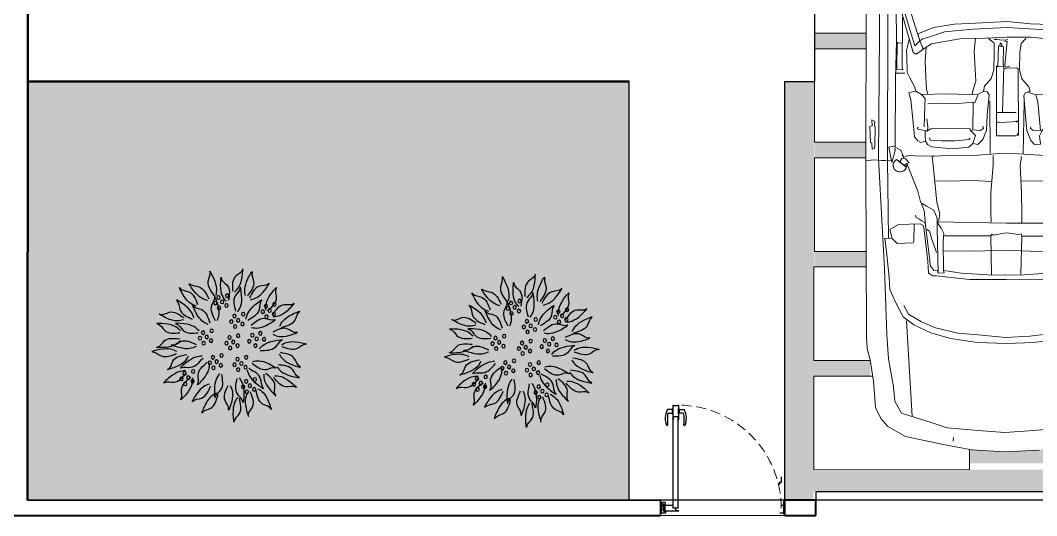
# Model space of a CAD drawing. Header units: centimetres. Extents: x -48696 to 156237, y -5617 to 29024.
# Drawn here: x -13093 to -12440, y 13970 to 14288 of the extents above; entities that cross this region are included whole.
import ezdxf

# ---------------------------------------------------------------- set-up
doc = ezdxf.new("R2010")
doc.units = ezdxf.units.CM
doc.linetypes.add('HIDDEN', pattern=[9.525, 6.35, -3.175])
for name, color, linetype in [('ACESSORIOS', 2, 'Continuous'), ('paisajismo', 7, 'Continuous'), ('PN010', 1, 'Continuous')]:
    doc.layers.add(name, color=color, linetype=linetype)
for name, color, linetype, lineweight in [('Parede Baixa', 5, 'Continuous', 50), ('Parede Corte', 4, 'Continuous', 40), ('Pisos Externos', 15, 'Continuous', 9), ('Portas - Janelas', 2, 'Continuous', 20), ('Projeção Portas', 55, 'HIDDEN', 5), ('Vaga', 184, 'Continuous', 13)]:
    doc.layers.add(name, color=color, linetype=linetype, lineweight=lineweight)
pattern_1 = [(360, (2776.694, 2662.583), (15, 15), [2.25, -0.45, 0.6, -0.45, 2.25, -9]), (360, (2775.944, 2663.033), (15, 15), [1.5, -1.125, 2.25, -1.125, 1.5, -7.5]), (360, (2781.194, 2669.033), (15, 15), [1.875, -0.75, 1.875, -10.5]), (360, (2773.694, 2672.033), (15, 15), [0.75, -1.5, 0.75, -12]), (90, (2775.194, 2672.033), (-15, 15), [1.35, -13.65]), (90, (2779.694, 2663.033), (-15, 15), [1.5, -13.5]), (90, (2783.444, 2669.033), (-15, 15), [1.5, -13.5]), (45, (2781.644, 2662.883), (5e-15, 15), [1.5, -19.713203]), (135, (2777.744, 2662.883), (-15, 5e-15), [1.5, -19.713203]), (63.43495, (2781.194, 2662.958), (8e-10, 15), [1.5, -32.04102]), (75.963757, (2780.4442, 2663.033), (5e-10, 15), [1.5, -60.346584]), (75.963757, (2784.1942, 2669.033), (5e-10, 15), [1.2, -60.646584]), (75.963757, (2775.4942, 2672.033), (5e-10, 15), [1.05, -60.796584]), (104.036243, (2778.9442, 2663.033), (-5e-10, 15), [1.5, -60.346584]), (104.036243, (2782.6942, 2669.033), (-5e-10, 15), [1.2, -60.646584]), (104.036243, (2774.8942, 2672.033), (-5e-10, 15), [1.05, -60.796584]), (116.56505, (2778.194, 2662.958), (-6e-09, 15), [1.5, -32.041002])]

# ---------------------------------------------------------------- blocks, each defined once
blk = doc.blocks.new('A$C375069E9')
at = {"layer": 'paisajismo', "color": 221}
for centre in [(1.295, 2.06), (1.375, 1.959), (1.436, 2.03), (0.523, 1.919), (0.603, 1.819), (0.663, 1.889), (0.713, 1.799), (1.305, 1.899), (1.426, 1.859), (1.486, 1.939), (0.533, 1.759), (0.653, 1.719), (1.034, 1.759), (1.115, 1.658), (1.175, 1.729), (1.225, 1.638), (1.044, 1.598), (1.165, 1.558), (1.546, 1.488), (0.693, 1.348), (0.753, 1.448), (0.814, 1.358), (0.884, 1.418), (0.934, 1.317), (1.115, 1.408), (1.195, 1.307), (1.255, 1.378), (1.556, 1.327), (1.626, 1.388), (1.687, 1.458), (1.737, 1.368), (0.834, 1.247), (1.125, 1.247), (1.245, 1.207), (1.305, 1.287), (1.677, 1.287), (0.984, 1.057), (1.125, 1.027), (1.386, 1.087), (1.466, 0.986), (1.526, 1.057), (1.576, 0.966), (0.994, 0.896), (1.064, 0.956), (1.115, 0.856), (1.175, 0.936), (1.396, 0.926), (1.516, 0.886), (1.847, 0.826), (0.844, 0.696), (0.984, 0.666), (1.857, 0.666), (1.927, 0.726), (1.988, 0.796), (2.038, 0.706), (0.854, 0.535), (0.924, 0.595), (0.974, 0.495), (1.034, 0.575), (1.978, 0.625)]:
    blk.add_circle(centre, 0.0284, dxfattribs=at)
at = {"layer": 'paisajismo', "color": 124}
for points in [[(1.176, 2.118), (1.049, 2.364), (1.042, 2.49), (1.043, 2.485), (1.153, 2.379), (1.207, 2.133)], [(1.475, 2.065), (1.512, 2.34), (1.578, 2.447), (1.577, 2.442), (1.606, 2.292), (1.509, 2.06)], [(0.998, 2.06), (0.956, 2.334), (0.888, 2.44), (0.889, 2.435), (0.863, 2.285), (0.965, 2.054)], [(1.308, 1.969), (1.401, 2.229), (1.391, 2.355), (1.391, 2.35), (1.296, 2.23), (1.275, 1.979)], [(0.664, 1.826), (0.579, 2.089), (0.495, 2.183), (0.497, 2.179), (0.495, 2.026), (0.632, 1.814)], [(0.912, 1.994), (0.683, 2.149), (0.616, 2.257), (0.62, 2.253), (0.767, 2.212), (0.932, 2.022)], [(1.122, 1.799), (1.058, 2.068), (1.082, 2.193), (1.082, 2.187), (1.163, 2.058), (1.156, 1.806)], [(1.614, 1.981), (1.84, 2.142), (1.904, 2.25), (1.9, 2.247), (1.754, 2.203), (1.593, 2.009)], [(1.798, 1.89), (2.008, 2.07), (2.062, 2.185), (2.059, 2.181), (1.917, 2.123), (1.775, 1.916)], [(0.988, 1.675), (0.841, 1.91), (0.737, 1.981), (0.74, 1.977), (0.775, 1.828), (0.959, 1.656)], [(1.453, 1.657), (1.451, 1.934), (1.501, 2.049), (1.5, 2.044), (1.55, 1.9), (1.487, 1.656)], [(1.836, 1.699), (2.004, 1.919), (2.114, 1.98), (2.111, 1.977), (2.062, 1.832), (1.862, 1.678)], [(0.543, 1.718), (0.292, 1.836), (0.209, 1.931), (0.213, 1.928), (0.366, 1.911), (0.558, 1.749)], [(1.602, 1.593), (1.803, 1.784), (1.851, 1.901), (1.848, 1.896), (1.709, 1.832), (1.578, 1.618)], [(0.438, 1.564), (0.237, 1.755), (0.118, 1.797), (0.122, 1.794), (0.194, 1.659), (0.415, 1.539)], [(0.896, 1.541), (0.624, 1.594), (0.52, 1.667), (0.525, 1.665), (0.677, 1.685), (0.903, 1.575)], [(2.005, 1.668), (2.28, 1.695), (2.39, 1.758), (2.385, 1.756), (2.236, 1.791), (2.001, 1.702)], [(0.553, 1.432), (0.276, 1.415), (0.158, 1.46), (0.163, 1.459), (0.305, 1.517), (0.551, 1.466)], [(1.751, 1.486), (2.002, 1.603), (2.129, 1.605), (2.124, 1.604), (2.013, 1.498), (1.765, 1.455)], [(2.053, 1.488), (2.306, 1.601), (2.432, 1.601), (2.427, 1.6), (2.315, 1.496), (2.066, 1.456)], [(0.405, 1.262), (0.131, 1.304), (0.009, 1.27), (0.015, 1.27), (0.151, 1.2), (0.401, 1.228)], [(0.773, 1.195), (0.528, 1.324), (0.402, 1.332), (0.407, 1.33), (0.513, 1.219), (0.758, 1.164)], [(1.8, 1.231), (2.076, 1.215), (2.195, 1.26), (2.189, 1.259), (2.047, 1.316), (1.801, 1.265)], [(2.055, 1.326), (2.31, 1.218), (2.436, 1.221), (2.431, 1.222), (2.317, 1.323), (2.067, 1.357)], [(2.115, 1.151), (2.39, 1.183), (2.511, 1.145), (2.506, 1.145), (2.367, 1.08), (2.118, 1.117)], [(0.447, 1.106), (0.23, 0.934), (0.107, 0.902), (0.112, 0.905), (0.195, 1.033), (0.426, 1.133)], [(0.883, 0.989), (0.609, 0.948), (0.503, 0.88), (0.508, 0.882), (0.658, 0.855), (0.889, 0.956)], [(1.701, 1.076), (1.958, 0.973), (2.046, 0.883), (2.041, 0.885), (1.889, 0.894), (1.687, 1.045)], [(1.928, 1.076), (2.139, 0.896), (2.26, 0.861), (2.255, 0.863), (2.177, 0.995), (1.949, 1.102)], [(0.483, 0.904), (0.251, 0.752), (0.126, 0.732), (0.131, 0.734), (0.226, 0.854), (0.465, 0.933)], [(0.969, 0.852), (0.812, 0.624), (0.705, 0.557), (0.708, 0.561), (0.75, 0.708), (0.941, 0.872)], [(1.585, 0.962), (1.685, 0.704), (1.775, 0.615), (1.772, 0.62), (1.766, 0.772), (1.617, 0.976)], [(1.972, 0.836), (2.229, 0.733), (2.317, 0.642), (2.312, 0.645), (2.16, 0.653), (1.958, 0.804)], [(0.524, 0.758), (0.266, 0.658), (0.177, 0.569), (0.181, 0.571), (0.334, 0.578), (0.537, 0.726)], [(0.698, 0.783), (0.595, 0.526), (0.504, 0.438), (0.507, 0.442), (0.516, 0.595), (0.667, 0.796)], [(1.098, 0.722), (1.022, 0.455), (1.04, 0.33), (1.041, 0.335), (1.128, 0.461), (1.131, 0.713)], [(1.416, 0.791), (1.501, 0.528), (1.488, 0.402), (1.487, 0.407), (1.396, 0.53), (1.383, 0.782)], [(1.856, 0.722), (1.956, 0.464), (2.046, 0.374), (2.043, 0.379), (2.037, 0.532), (1.888, 0.735)], [(0.798, 0.546), (0.619, 0.335), (0.583, 0.214), (0.585, 0.218), (0.717, 0.297), (0.825, 0.524)], [(0.953, 0.499), (0.985, 0.224), (0.947, 0.103), (0.948, 0.108), (0.882, 0.247), (0.919, 0.496)], [(1.244, 0.6), (1.226, 0.324), (1.271, 0.206), (1.27, 0.211), (1.328, 0.353), (1.278, 0.599)], [(1.582, 0.621), (1.799, 0.449), (1.858, 0.337), (1.854, 0.341), (1.71, 0.393), (1.56, 0.595)], [(1.128, 0.401), (1.199, 0.134), (1.18, 0.009), (1.179, 0.014), (1.094, 0.142), (1.095, 0.393)], [(1.466, 0.475), (1.657, 0.274), (1.699, 0.155), (1.696, 0.159), (1.561, 0.231), (1.441, 0.452)]]:
    blk.add_spline(points, degree=3, dxfattribs=at)
blk = doc.blocks.new('Audi A4 Cab dessus')
at = {"color": 0, "linetype": 'Continuous', "flags": 128}
for points in [[(0.841, -0.23), (0.8417, 0.7715), (0.838, 1.7799), (0.8336, 1.8519), (0.8155, 1.9203), (0.7966, 2.0469), (0.7841, 2.2046), (0.7524, 2.2693), (0.7105, 2.3167), (0.6068, 2.377), (0.3901, 2.4221), (0.2129, 2.4556), (0.0121, 2.4683), (-0.1902, 2.4586)], [(0.3203, 2.3816), (0.3217, 2.404)], [(0.7584, -0.2673), (0.7669, 0.7224), (0.7321, 1.3788), (0.7164, 1.7697), (0.7075, 1.9136), (0.6778, 2.0813), (0.6697, 2.1669), (0.6293, 2.2367), (0.5811, 2.2532), (0.4536, 2.2926), (0.3571, 2.3256), (0.1476, 2.3432), (0.0137, 2.3517), (-0.1303, 2.3428), (-0.3375, 2.3245), (-0.4383, 2.2905), (-0.5613, 2.2579), (-0.6073, 2.2384), (-0.6562, 2.1743), (-0.6618, 2.085), (-0.6903, 1.9165)], [(0.5992, 1.6874), (0.5666, 2.2577)], [(-0.3216, 1.7947), (-0.159, 1.8159), (0.0073, 1.8233), (0.1772, 1.8171), (0.337, 1.7936), (0.4558, 1.7592), (0.556, 1.7126), (0.6201, 1.6637), (0.6641, 1.5803), (0.6995, 1.5019), (0.704, 1.4299), (0.7178, 1.2946), (0.7295, 1.1953), (0.6849, 1.1981), (0.6994, 1.1434), (0.6483, 1.1153), (0.518, 1.11), (0.5007, 1.1201), (0.4971, 1.1337), (0.4738, 1.3324), (0.4693, 1.4044), (0.4434, 1.4194), (0.4211, 1.4208), (0.2253, 1.4421), (0.0057, 1.4425), (-0.2138, 1.4429)], [(0.6159, 1.5968), (0.5877, 1.6478), (0.5099, 1.6931), (0.4271, 1.7297), (0.2946, 1.7604), (0.1521, 1.7739), (0.0095, 1.7873), (-0.1344, 1.7785), (-0.2834, 1.761), (-0.4151, 1.7334), (-0.4935, 1.698), (-0.5683, 1.649), (-0.5984, 1.5971)], [(0.3787, 1.3877), (0.2721, 1.4033), (0.1159, 1.4132), (0.013, 1.4152), (-0.1036, 1.4136), (-0.2613, 1.4011), (-0.3692, 1.3944), (-0.3668, 1.2195), (-0.3696, 1.1749), (-0.3811, 1.1353), (-0.3967, 1.1058), (-0.404, 1.0561), (-0.4082, 0.9891), (-0.4359, 0.7623), (-0.4387, 0.7177), (-0.4215, 0.7077)], [(0.411, 1.4035), (0.375, 1.4013), (0.3787, 1.3877), (0.3811, 1.2128), (0.3783, 1.1681), (0.3942, 1.1358), (0.4187, 1.0984), (0.007, 1.1064), (-0.3967, 1.1058)], [(-0.0813, 1.4122), (-0.0867, 1.184), (-0.0831, 1.1703), (-0.0695, 1.1739), (0.0061, 1.1647), (0.0831, 1.1777), (0.0918, 1.1727), (0.0968, 1.1814), (0.3747, 1.1818)], [(0.0968, 1.1814), (0.0936, 1.4146)], [(0.506, 0.9898), (0.48, 1.0049), (0.4368, 1.03), (0.4173, 1.076), (0.4165, 1.1343), (0.411, 1.4035), (0.4147, 1.3899), (0.437, 1.3885), (0.4492, 1.3698), (0.4579, 1.3648), (0.4871, 1.1165), (0.4907, 1.1028), (0.508, 1.0927), (0.5253, 1.0827), (0.5425, 1.0726), (0.5462, 1.059)], [(-0.3676, 1.2778), (-0.1841, 1.2752), (0.0081, 1.2676), (0.1967, 1.2737), (0.3803, 1.2711)], [(0.4213, 1.2819), (0.4249, 1.2682), (0.4517, 1.1949), (0.4625, 1.1539), (0.4798, 1.1438)], [(0.6849, 1.1981), (0.6553, 1.2268), (0.561, 1.2238), (0.556, 1.2152), (0.554, 1.1122)], [(-0.0867, 1.184), (-0.3646, 1.1835)], [(0.7072, 1.1967), (0.7137, 0.7303), (0.7113, -0.0896), (0.7061, -0.4567)], [(-0.0853, 0.7089), (-0.0775, 0.7622), (-0.0849, 0.9284), (-0.0865, 1.045), (-0.0873, 1.1033)], [(0.0846, 0.7027), (0.0838, 0.761), (0.0986, 0.9258), (0.097, 1.0424), (0.0962, 1.1007)], [(0.4344, 0.7075), (0.4481, 0.7111), (0.4422, 0.7608), (0.4203, 0.9818), (0.4022, 1.0501), (0.4093, 1.0985)], [(0.4871, 1.1165), (0.4951, 1.0308), (0.5182, 0.9711), (0.5327, 0.9164), (0.5985, 0.751)], [(-0.0805, 0.8565), (-0.1971, 0.8548), (-0.3447, 0.8597), (-0.4253, 0.8603)], [(0.0944, 0.8589), (0.206, 0.8519), (0.3586, 0.8557), (0.4329, 0.8551)], [(0.6266, 0.6999), (0.6143, 0.7186), (0.6057, 0.7236), (0.5848, 0.7473), (0.5985, 0.751), (0.6147, 0.7616)], [(0.5947, 0.7575), (0.5997, 0.7661)], [(0.5999, 0.7733), (0.6554, 0.7295)], [(0.6033, 0.7706), (0.6588, 0.7268)], [(0.6735, 0.6611), (0.6648, 0.6661), (0.6877, 0.7453), (0.7044, 0.6547), (0.6771, 0.6474), (0.6425, 0.6675), (0.6339, 0.6726), (0.6143, 0.7186), (0.628, 0.7222), (0.6395, 0.742)], [(0.6914, 0.7317), (0.7273, 0.7339), (0.7497, 0.7325), (0.7943, 0.7297), (0.8417, 0.7352)], [(0.6093, 0.7099), (0.582, 0.7027), (0.515, 0.7069), (0.3984, 0.7053), (0.2012, 0.7043), (0.0436, 0.6918), (0.0076, 0.6896), (-0.037, 0.6924), (-0.1933, 0.7022), (-0.3855, 0.7099), (-0.5021, 0.7083), (-0.574, 0.7038), (-0.605, 0.7103)], [(-0.0953, 0.6916), (-0.1014, 0.3828)], [(0.1019, 0.6926), (0.1045, 0.3788)], [(0.8037, 0.6663), (0.7901, 0.6627)], [(-0.1981, 0.5547), (-0.182, 0.3834), (-0.1711, 0.3424), (-0.346, 0.3399), (-0.5073, 0.3411), (-0.5396, 0.3253), (-0.5483, 0.3303), (-0.562, 0.3267), (-0.5792, 0.3367), (-0.5678, 0.3763), (-0.5507, 0.5052), (-0.5451, 0.5945), (-0.5214, 0.6154), (-0.5027, 0.6276), (-0.4804, 0.6262)], [(-0.4586, 0.5442), (-0.2168, 0.5424), (-0.2067, 0.5597), (-0.1916, 0.5856), (-0.1975, 0.6353), (-0.1615, 0.6375), (-0.1406, 0.6138), (-0.1175, 0.5541), (-0.1094, 0.4684), (-0.0991, 0.3468), (-0.1092, 0.3295), (-0.1365, 0.3223), (-0.1293, 0.2949), (-0.0875, 0.2475), (-0.073, 0.1928), (-0.075, 0.0899), (-0.0828, 0.0366), (-0.1116, 0.007)], [(0.473, 0.3959), (0.437, 0.3937), (0.3787, 0.3929), (0.2981, 0.3935), (0.1902, 0.3868), (0.1737, 0.3386), (0.1413, 0.3227), (0.119, 0.3241), (0.1067, 0.3428), (0.1188, 0.463), (0.1244, 0.5523), (0.1459, 0.6092), (0.1747, 0.6387), (0.2056, 0.6323)], [(0.4787, 0.4852), (0.4728, 0.5348), (0.4742, 0.5571), (0.4555, 0.5449), (0.2223, 0.5416), (0.2187, 0.5553), (0.1891, 0.5841), (0.2056, 0.6323), (0.2293, 0.6532), (0.3287, 0.6649), (0.4489, 0.6528), (0.4748, 0.6378), (0.4871, 0.6191)], [(0.2215, 0.5999), (0.2265, 0.6086), (0.3122, 0.6166), (0.3928, 0.616), (0.4598, 0.6118), (0.4634, 0.5982)], [(0.5444, 0.3197), (0.5581, 0.3233), (0.5854, 0.3306), (0.5746, 0.3716), (0.5607, 0.5069), (0.5526, 0.5925), (0.5317, 0.6163), (0.5144, 0.6263), (0.4871, 0.6191), (0.4893, 0.5831), (0.4879, 0.5608), (0.4742, 0.5571), (0.5275, 0.5493), (0.5362, 0.5443), (0.5311, 0.5356)], [(0.6508, -0.2254), (0.6611, -0.1761), (0.66, 0.0212), (0.6655, 0.2493), (0.6684, 0.6525)], [(-0.2067, 0.5597), (-0.1981, 0.5547), (-0.1534, 0.5519), (-0.1361, 0.5418)], [(0.0163, 0.1872), (0.0026, 0.1836), (-0.0557, 0.1827), (-0.0643, 0.1878), (-0.0664, 0.5822), (-0.0527, 0.5859), (0.0056, 0.5867), (0.0639, 0.5875), (0.0502, 0.5838)], [(-0.0593, 0.5807), (-0.0643, 0.5721)], [(0.0559, 0.1757), (0.0645, 0.1707), (0.0639, 0.5875)], [(0.205, 0.5517), (0.1604, 0.5545), (0.1417, 0.5422), (0.1453, 0.5286)], [(0.2187, 0.5553), (0.205, 0.5517), (0.2038, 0.3905)], [(-0.1359, 0.542), (-0.1409, 0.5334)], [(-0.0533, 0.5052), (-0.067, 0.5016), (0.005, 0.506), (0.0633, 0.5068)], [(-0.0637, 0.4982), (-0.05, 0.5018)], [(0.5837, 0.0112), (0.5895, 0.039), (0.6009, 0.0787), (0.5987, 0.1146), (0.5957, 0.2089), (0.5798, 0.2413), (0.5517, 0.2924), (0.5444, 0.3197), (0.5098, 0.3398), (0.4889, 0.3635), (0.4917, 0.4082), (0.4951, 0.5334)], [(-0.0525, 0.4469), (0.0641, 0.4485)], [(0.0281, 0.4463), (0.0199, 0.1735)], [(-0.1711, 0.3424), (-0.1229, 0.3259)], [(0.1133, 0.0046), (0.0784, 0.0354), (0.0776, 0.0937), (0.0796, 0.1966), (0.0961, 0.2449), (0.1349, 0.2917), (0.1413, 0.3227)], [(0.1753, 0.3432), (0.3572, 0.336), (0.5098, 0.3398)], [(0.1886, 0.006), (0.1978, 0.0816), (0.1912, 0.1896), (0.1868, 0.2616), (0.2032, 0.3098), (0.2097, 0.3408)], [(0.4833, 0.0603), (0.4885, 0.144), (0.4855, 0.2383), (0.4811, 0.3103), (0.4738, 0.3376)], [(0.6094, 0.2126), (0.6646, 0.2133)], [(0.6243, -0.12), (0.6252, 0.1802), (0.6216, 0.1939), (0.6632, 0.191), (0.6582, 0.1824), (0.6559, 0.0297), (0.6503, 0.0347), (0.6248, 0.0329)], [(0.0101, 0.0173), (0.0151, 0.0259), (0.0014, 0.0223), (0.0149, 0.1649), (0.0112, 0.1785), (-0.0024, 0.1749), (-0.0161, 0.1713)], [(-0.6683, -0.294), (-0.5587, 0.0934), (-0.54, 0.1057), (-0.5227, 0.0957), (-0.4845, 0.0619), (-0.4499, 0.0418), (-0.3657, 0.0275), (-0.2815, 0.0132), (-0.1389, -0.0002), (0, 0), (0.1303, 0.0052), (0.2829, 0.0091), (0.3735, 0.0258), (0.4505, 0.0388), (0.4879, 0.0634), (0.5253, 0.0879), (0.544, 0.1002), (0.5613, 0.0901), (0.6713, -0.2977)], [(0.5066, 0.0756), (0.5039, 0.07), (0.5016, 0.067), (0.5211, 0.0209), (0.5024, 0.0087), (0.4614, -0.0022), (0.3744, -0.0325), (0.2031, -0.0486), (0.0008, -0.0583), (-0.2, -0.0457), (-0.3735, -0.0258), (-0.4528, -0.0028), (-0.501, 0.0136), (-0.5183, 0.0237), (-0.5155, 0.0683), (-0.5068, 0.0633), (-0.4998, 0.0754)], [(-0.643, -1.7429), (-0.673, -1.4363), (-0.6873, -1.0232), (-0.6994, -0.646), (-0.693, -0.6151), (-0.6865, -0.5841), (-0.6737, -0.5222), (-0.6035, -0.2622), (-0.5183, 0.0237), (-0.5298, -0.0149), (-0.4383, -0.0575), (-0.3094, -0.0746), (-0.1395, -0.0808), (0.003, -0.0943), (0.147, -0.0854), (0.3132, -0.078), (0.4399, -0.0591), (0.532, -0.0201), (0.5211, 0.0209)], [(0.6108, -0.2625), (0.5211, 0.0209), (0.5499, 0.0505), (0.654, -0.2876)], [(-0.0036, 0.0137), (0.0101, 0.0173), (0.077, 0.0131), (0.0633, 0.0095)]]:
    blk.add_lwpolyline(points, dxfattribs=at)
for points in [[(0.6673, 0.7905, 0.624869), (0.5997, 0.7661)], [(0.6768, 0.7474, 0.753554), (0.6155, 0.7938)], [(0.6606, 0.7278, 0.429634), (0.6723, 0.7847)]]:
    blk.add_lwpolyline(points, format="xyb", dxfattribs=at)
for points in [[(0.7901, 0.6627), (0.8037, 0.6663), (0.806, 0.6303), (0.8146, 0.6253), (0.8176, 0.531), (0.804, 0.5274), (0.8062, 0.4914), (0.7889, 0.5015), (0.7903, 0.5238), (0.7867, 0.5375), (0.7887, 0.6404)], [(0.0496, 0.5032), (0.0633, 0.5068)], [(0.0559, 0.1757), (0.0199, 0.1735), (0.0235, 0.1598), (0.0215, 0.0569), (0.0525, 0.0505)], [(0.0338, 0.0382), (0.0424, 0.0332), (0.0436, 0.0523), (0.0302, 0.0519)]]:
    blk.add_lwpolyline(points, close=True, dxfattribs=at)

msp = doc.modelspace()

# ---------------------------------------------------------------- hatches: boundary and pattern name
h = msp.add_hatch()
h.set_pattern_fill('GRASS2', color=74, scale=15, pattern_type=2)
h.set_pattern_definition(pattern_1)
h.paths.add_polyline_path([(-12701.81742, 13998.62809), (-13087.8183, 13998.62809), (-13087.8183, 14248.52817), (-12701.81742, 14248.52817)])
h.paths.add_polyline_path([(-12582.81816, 14248.62092), (-12601.81742, 14248.62092), (-12601.81742, 13998.62809), (-12582.81816, 13998.62809)])
h.paths.add_polyline_path([(-12433.78221, 14012.89298), (-12460.346, 14010.97364), (-12483.29818, 14012.33712), (-12483.29818, 14003.7309), (-12433.78221, 14003.7309)])
h.paths.add_polyline_path([(-12546.93425, 14070.03309), (-12582.81816, 14070.03309), (-12582.81816, 14059.64112), (-12546.93425, 14059.64112)])
h.paths.add_polyline_path([(-12549.52529, 14129.64112), (-12582.67759, 14129.64112), (-12582.67759, 14139.64112), (-12549.52529, 14139.64112)])
h.paths.add_polyline_path([(-12549.75646, 14199.64112), (-12582.67759, 14199.64112), (-12582.67759, 14209.64112), (-12549.75646, 14209.64112)])
h.paths.add_polyline_path([(-12549.70741, 14269.64112), (-12582.67759, 14269.64112), (-12582.67759, 14279.64112), (-12549.70741, 14279.64112)])
h.paths.add_polyline_path([(-12549.55936, 14339.64112), (-12582.67759, 14339.64112), (-12582.67759, 14349.64112), (-12549.55936, 14349.64112)])
h.paths.add_polyline_path([(-12548.24139, 14409.64112), (-12582.67759, 14409.64112), (-12582.67759, 14419.64112), (-12548.24139, 14419.64112)])
h.paths.add_polyline_path([(-12582.67759, 14489.64112), (-12582.67759, 14479.64112), (-12516.01529, 14479.64112), (-12515.67754, 14481.93729), (-12510.71583, 14484.03929), (-12510.65486, 14479.64112), (-12499.52442, 14479.79543), (-12485.73288, 14481.98281), (-12471.92552, 14483.39945), (-12458.58342, 14483.65326), (-12447.98512, 14483.08341), (-12432.88598, 14482.13238), (-12427.09416, 14481.3097), (-12418.49873, 14479.53819), (-12406.9996, 14479.53819), (-12406.45121, 14483.26724), (-12402.1825, 14482.03247), (-12401.52201, 14479.53819), (-12255.10174, 14479.53819), (-12253.17756, 14480.35336), (-12253.17756, 14479.53819), (-12232.12716, 14479.53819), (-12231.8121, 14477.68266), (-12212.93202, 14480.34968), (-12200.36817, 14480.34968), (-12174.45805, 14478.27751), (-12174.45805, 14479.91132), (-12113.68594, 14479.91132), (-12490.84491, 15282.94993), (-12606.58768, 15282.94993), (-12606.58768, 15100.46001), (-12497.36462, 15100.42825), (-12497.36462, 14853.77482), (-12381.51336, 14853.77482), (-12381.51336, 14489.64112)])
h.paths.add_polyline_path([(-12369.42263, 14409.64112), (-12290.47085, 14409.64112), (-12290.47085, 14419.53819), (-12369.42263, 14419.53819)])
h.paths.add_polyline_path([(-12369.12358, 14349.64112), (-12291.94016, 14349.64112), (-12291.94016, 14340.83564), (-12369.12358, 14340.83564)])
h.paths.add_polyline_path([(-12369.09969, 14280.83564), (-12292.16578, 14280.83564), (-12292.16578, 14270.75712), (-12369.09969, 14270.75712)])
h.paths.add_polyline_path([(-12369.14863, 14210.75712), (-12292.21572, 14210.75712), (-12292.21572, 14199.47849), (-12369.14863, 14199.47849)])
h.paths.add_polyline_path([(-12369.69382, 14139.47849), (-12292.00053, 14139.47849), (-12292.00053, 14129.64112), (-12369.69382, 14129.64112)])
h.paths.add_polyline_path([(-12372.61816, 14069.67794), (-12290.37137, 14069.67794), (-12290.37137, 14060.39334), (-12372.61816, 14060.39334)])
h.paths.add_polyline_path([(-12174.91461, 14009.45178), (-12202.79469, 14006.67377), (-12233.78221, 14010.41872), (-12233.78221, 14003.7309), (-12174.91461, 14003.7309)])
h.paths.add_polyline_path([(-12074.45805, 14396.38814), (-12074.37629, 13998.73654), (-11887.73699, 13998.82575)])
h.paths.add_polyline_path([(-12074.45805, 14068.82575), (-12113.66335, 14068.82575), (-12113.66335, 14058.82575), (-12074.45805, 14058.82575)])
h.paths.add_polyline_path([(-12074.45805, 14138.82575), (-12112.22422, 14138.82575), (-12112.22422, 14128.82575), (-12074.45805, 14128.82575)])
h.paths.add_polyline_path([(-12074.45805, 14208.82575), (-12111.61612, 14208.82575), (-12111.61612, 14198.82575), (-12074.45805, 14198.82575)])
h.paths.add_polyline_path([(-12074.45805, 14278.82575), (-12111.56724, 14278.82575), (-12111.56724, 14268.82575), (-12074.45805, 14268.82575)])
h.paths.add_polyline_path([(-12074.45805, 14348.82575), (-12111.55919, 14348.82575), (-12111.55919, 14338.82575), (-12074.45805, 14338.82575)])
h.paths.add_polyline_path([(-12085.50606, 14419.91132), (-12112.31287, 14419.91132), (-12112.31287, 14408.82575), (-12085.50606, 14408.82575)])
h = msp.add_hatch()
h.set_pattern_fill('GRASS2', color=74, scale=15, pattern_type=2)
h.set_pattern_definition(pattern_1)
h.paths.add_polyline_path([(-13087.99866, 13980.09934), (-12701.85197, 13980.09934), (-12701.85197, 14001.91567), (-13087.99866, 14001.91567)])
h.paths.add_polyline_path([(-12583.29818, 13999.64112), (-12101.85197, 13999.64112), (-12101.85197, 13985.3021), (-12583.29818, 13985.3021)])
h.paths.add_polyline_path([(-12583.29818, 14002.15118), (-12601.85196, 14002.15118), (-12601.85196, 13980.18285), (-12583.29818, 13980.18285)])
h.paths.add_polyline_path([(-12074.9108, 13980.30764), (-11889.42382, 13980.30764), (-11889.42382, 14002.41732), (-12074.9108, 14002.41732)])
h.paths.add_polyline_path([(-12101.85094, 13980.3021), (-12074.91461, 13980.3021), (-12074.91461, 13998.82575), (-12101.85094, 13998.82575)])

# ---------------------------------------------------------------- linework, layer by layer
for p, q in [((-12582.67759, 14489.64112), (-12582.81816, 14248.62092)), ((-12701.85197, 13980.1993), (-12701.85197, 14248.60753)), ((-12601.85197, 13980.1993), (-12601.85197, 14248.63202)), ((-12601.85197, 14248.63202), (-12582.81816, 14248.62092))]:
    msp.add_line(p, q)
at = {"color": 1}
for p, q in [((-12674.07196, 14038.12831), (-12677.13972, 14038.12831)), ((-12676.4069, 14035.82831), (-12674.07196, 14035.82831)), ((-12674.07196, 14038.37831), (-12674.07196, 14035.82831)), ((-12674.07196, 14035.82831), (-12674.07196, 14035.57831)), ((-12673.96196, 14038.47831), (-12673.97196, 14038.47831)), ((-12673.97196, 14035.47831), (-12673.96196, 14035.47831)), ((-12673.57196, 14031.51831), (-12673.57196, 14040.97831)), ((-12673.57196, 14040.97831), (-12673.1791, 14040.97831)), ((-12673.57196, 14035.16831), (-12673.57196, 14038.78831)), ((-12673.1791, 14040.97831), (-12673.1791, 14040.77831)), ((-12673.1791, 14040.77831), (-12672.81196, 14040.77831)), ((-12672.81196, 14040.77831), (-12672.78196, 14040.74831)), ((-12672.78196, 14040.74831), (-12672.75196, 14040.77831)), ((-12672.75196, 14040.77831), (-12672.72196, 14040.74831)), ((-12672.72196, 14040.74831), (-12672.69196, 14040.77831)), ((-12672.69196, 14040.77831), (-12672.66196, 14040.74831)), ((-12672.66196, 14040.74831), (-12672.63196, 14040.77831)), ((-12672.63196, 14040.77831), (-12672.60196, 14040.74831)), ((-12672.60196, 14040.74831), (-12672.57196, 14040.77831)), ((-12672.57196, 14040.77831), (-12672.54196, 14040.74831)), ((-12672.54196, 14040.74831), (-12672.51196, 14040.77831)), ((-12672.51196, 14040.77831), (-12672.48196, 14040.74831)), ((-12672.48196, 14040.74831), (-12672.45196, 14040.77831)), ((-12672.45196, 14040.77831), (-12672.42196, 14040.74831)), ((-12672.42196, 14040.74831), (-12672.39196, 14040.77831)), ((-12672.39196, 14040.77831), (-12672.36196, 14040.74831)), ((-12672.36196, 14040.74831), (-12672.33196, 14040.77831)), ((-12672.33196, 14040.77831), (-12672.30196, 14040.74831)), ((-12672.30196, 14040.74831), (-12672.27196, 14040.77831)), ((-12672.27196, 14040.77831), (-12672.24196, 14040.74831)), ((-12672.24196, 14040.74831), (-12672.21196, 14040.77831)), ((-12672.21196, 14040.77831), (-12672.18196, 14040.74831)), ((-12672.18196, 14040.74831), (-12672.15196, 14040.77831)), ((-12672.15196, 14040.77831), (-12672.12196, 14040.74831)), ((-12672.12196, 14040.74831), (-12672.09196, 14040.77831)), ((-12672.09196, 14040.77831), (-12671.55196, 14040.77831)), ((-12671.55196, 14040.77831), (-12671.52196, 14040.74831)), ((-12671.52196, 14040.74831), (-12671.49196, 14040.77831)), ((-12671.49196, 14040.77831), (-12671.46196, 14040.74831)), ((-12671.46196, 14040.74831), (-12671.43196, 14040.77831)), ((-12671.43196, 14040.77831), (-12671.40196, 14040.74831)), ((-12671.40196, 14040.74831), (-12671.37196, 14040.77831)), ((-12671.37196, 14040.77831), (-12671.34196, 14040.74831)), ((-12671.34196, 14040.74831), (-12671.31196, 14040.77831)), ((-12671.31196, 14040.77831), (-12671.28196, 14040.74831)), ((-12671.28196, 14040.74831), (-12671.25196, 14040.77831)), ((-12671.25196, 14040.77831), (-12671.22196, 14040.74831)), ((-12671.22196, 14040.74831), (-12671.19196, 14040.77831)), ((-12671.19196, 14040.77831), (-12671.16196, 14040.74831)), ((-12671.16196, 14040.74831), (-12671.13196, 14040.77831)), ((-12671.13196, 14040.77831), (-12671.10196, 14040.74831)), ((-12671.10196, 14040.74831), (-12671.07196, 14040.77831)), ((-12671.07196, 14040.77831), (-12671.04196, 14040.74831)), ((-12671.04196, 14040.74831), (-12671.01196, 14040.77831)), ((-12671.01196, 14040.77831), (-12670.98196, 14040.74831)), ((-12670.98196, 14040.74831), (-12670.95196, 14040.77831)), ((-12670.95196, 14040.77831), (-12670.92196, 14040.74831)), ((-12670.92196, 14040.74831), (-12670.89196, 14040.77831)), ((-12670.89196, 14040.77831), (-12670.86196, 14040.74831)), ((-12670.86196, 14040.74831), (-12670.83196, 14040.77831)), ((-12670.83196, 14040.77831), (-12670.46482, 14040.77831)), ((-12670.46482, 14040.77831), (-12670.46482, 14040.97831)), ((-12670.46482, 14040.97831), (-12670.07196, 14040.97831)), ((-12670.07196, 14040.97831), (-12670.07196, 14031.51831)), ((-12670.07196, 14035.16831), (-12670.07196, 14038.78831)), ((-12669.68196, 14038.47831), (-12669.67196, 14038.47831)), ((-12669.67196, 14035.47831), (-12669.68196, 14035.47831)), ((-12669.57196, 14038.37831), (-12669.57196, 14035.82831)), ((-12669.57196, 14038.12831), (-12666.5042, 14038.12831)), ((-12667.23702, 14035.82831), (-12669.57196, 14035.82831)), ((-12669.57196, 14035.82831), (-12669.57196, 14035.57831)), ((-12673.42196, 14031.51831), (-12673.57196, 14031.51831)), ((-12670.22196, 14033.46831), (-12673.42196, 14033.46831)), ((-12673.42196, 14033.46831), (-12673.42196, 14031.51831)), ((-12673.41342, 13974.89852), (-12673.41342, 14033.46831)), ((-12670.23196, 13974.89852), (-12670.23196, 14033.46831)), ((-12670.22196, 14031.51831), (-12670.22196, 14033.46831)), ((-12670.07196, 14031.51831), (-12670.22196, 14031.51831)), ((-12605.29243, 13991.27731), (-12605.51743, 13991.27731)), ((-12605.51743, 13991.27731), (-12605.51743, 13990.77731)), ((-12605.36743, 13990.92731), (-12605.36743, 13991.17731)), ((-12605.36743, 13991.17731), (-12605.24243, 13991.17731)), ((-12604.81743, 13990.92731), (-12605.36743, 13990.92731)), ((-12605.24243, 13991.17731), (-12605.24242, 13991.22732)), ((-12604.94242, 13991.22731), (-12604.94243, 13991.17731)), ((-12604.94243, 13991.17731), (-12604.81743, 13991.17731)), ((-12604.11743, 13991.27731), (-12604.89243, 13991.27731)), ((-12604.81743, 13991.17731), (-12604.81743, 13990.92731)), ((-12604.11743, 13995.07731), (-12604.11743, 13991.27731)), ((-12681.85196, 13977.94852), (-12681.85197, 13977.94852)), ((-12681.85196, 13979.17852), (-12681.85196, 13977.94852)), ((-12681.80197, 13977.89852), (-12681.80196, 13977.89852)), ((-12681.80196, 13977.89852), (-12681.75196, 13977.89852)), ((-12681.75196, 13977.89852), (-12681.75197, 13977.89852)), ((-12681.70196, 13978.97852), (-12681.70197, 13978.97852)), ((-12681.70197, 13978.57852), (-12681.70196, 13978.57852)), ((-12681.70197, 13977.94852), (-12681.70196, 13977.94852)), ((-12681.70196, 13978.57852), (-12681.70196, 13978.97852)), ((-12681.70196, 13977.94852), (-12681.70196, 13978.37852)), ((-12681.70196, 13978.37852), (-12681.30196, 13978.37852)), ((-12681.65197, 13979.02852), (-12681.65196, 13979.02852)), ((-12681.65196, 13978.52852), (-12681.65197, 13978.52852)), ((-12681.65196, 13979.02852), (-12681.23856, 13979.02852)), ((-12681.23856, 13978.52852), (-12681.65196, 13978.52852)), ((-12681.30196, 13978.37852), (-12681.30197, 13978.37852)), ((-12681.25197, 13978.32852), (-12681.25196, 13978.32852)), ((-12681.25196, 13978.32852), (-12681.25196, 13971.97852)), ((-12681.23856, 13979.02852), (-12681.18856, 13978.97852)), ((-12681.18856, 13978.57852), (-12681.23856, 13978.52852)), ((-12681.18856, 13978.97852), (-12681.10196, 13979.02852)), ((-12681.10196, 13978.52852), (-12681.18856, 13978.57852)), ((-12681.10196, 13979.02852), (-12681.10196, 13979.12852)), ((-12681.10196, 13976.64852), (-12681.10196, 13978.52852)), ((-12679.55196, 13976.64852), (-12681.10196, 13976.64852)), ((-12680.14196, 13977.47481, 19), (-12680.14196, 13978.37481, 19)), ((-12679.99196, 13975.85852), (-12679.96196, 13975.88852)), ((-12679.96196, 13975.82852), (-12679.99196, 13975.85852)), ((-12679.99196, 13975.79852), (-12679.96196, 13975.82852)), ((-12679.96196, 13975.76852), (-12679.99196, 13975.79852)), ((-12679.99196, 13975.73852), (-12679.96196, 13975.76852)), ((-12679.96196, 13975.88852), (-12679.96196, 13976.49852)), ((-12679.96196, 13976.49852), (-12679.72196, 13976.49852)), ((-12679.93696, 13975.87681, 19), (-12679.93696, 13976.42681, 19)), ((-12679.88696, 13975.82681, 19), (-12679.93696, 13975.87681, 19)), ((-12679.88696, 13976.47681, 19), (-12679.77696, 13976.47681, 19)), ((-12679.88696, 13975.50181, 19), (-12679.88696, 13975.82681, 19)), ((-12679.84196, 13978.67481, 19), (-12678.94196, 13978.67481, 19)), ((-12679.72696, 13977.17481, 19), (-12679.84196, 13977.17481, 19)), ((-12679.72696, 13976.42681, 19), (-12679.72696, 13976.20181, 19)), ((-12679.72196, 13976.22852), (-12679.72197, 13976.22853)), ((-12679.72196, 13976.49852), (-12679.72196, 13976.22852)), ((-12679.67465, 13976.20403), (-12679.67464, 13976.20402)), ((-12679.67464, 13976.20402), (-12679.55196, 13976.29316)), ((-12679.649, 13976.16036, 19), (-12679.52696, 13976.24268, 19)), ((-12679.55196, 13976.29316), (-12679.55196, 13976.64852)), ((-12679.52696, 13976.24268, 19), (-12679.52696, 13976.97481, 19)), ((-12679.25696, 13976.15181, 19), (-12679.30696, 13976.10181, 19)), ((-12679.30696, 13976.10181, 19), (-12679.30696, 13973.70181, 19)), ((-12679.25696, 13976.97481, 19), (-12679.25696, 13976.15181, 19)), ((-12673.41342, 13976.64852), (-12679.23196, 13976.64852)), ((-12679.23196, 13976.64852), (-12679.23196, 13976.25566)), ((-12679.23196, 13976.25566), (-12679.13992, 13976.20707)), ((-12679.06196, 13976.24852), (-12679.06196, 13976.49852)), ((-12679.06196, 13976.49852), (-12678.82196, 13976.49852)), ((-12678.94196, 13977.17481, 19), (-12679.05696, 13977.17481, 19)), ((-12678.82196, 13976.49852), (-12678.82196, 13975.88852)), ((-12678.82196, 13975.88852), (-12678.79196, 13975.85852)), ((-12678.79196, 13975.85852), (-12678.82196, 13975.82852)), ((-12678.82196, 13975.82852), (-12678.79196, 13975.79852)), ((-12678.79196, 13975.79852), (-12678.82196, 13975.76852)), ((-12678.82196, 13975.76852), (-12678.79196, 13975.73852)), ((-12678.64196, 13978.37481, 19), (-12678.64196, 13977.47481, 19)), ((-12602.60198, 13976.64852), (-12604.15198, 13976.64852)), ((-12601.85198, 13979.17852), (-12602.60198, 13979.17852)), ((-12602.60198, 13979.17852), (-12602.60198, 13979.02852)), ((-12602.60198, 13979.02852), (-12602.51538, 13978.97852)), ((-12602.51538, 13978.57852), (-12602.60198, 13978.52852)), ((-12602.60198, 13978.52852), (-12602.60198, 13976.64852)), ((-12602.51538, 13978.97852), (-12602.46538, 13979.02852)), ((-12602.46538, 13978.52852), (-12602.51538, 13978.57852)), ((-12602.46538, 13979.02852), (-12602.05198, 13979.02852)), ((-12602.05198, 13978.52852), (-12602.46538, 13978.52852)), ((-12602.45198, 13971.97852), (-12602.45196, 13978.37852)), ((-12602.45196, 13978.37852), (-12602.00198, 13978.37852)), ((-12602.00197, 13978.97852), (-12602.00198, 13978.57852)), ((-12602.00198, 13978.37852), (-12602.00198, 13977.92852)), ((-12601.95198, 13977.87852), (-12601.90198, 13977.87852)), ((-12681.85197, 13972.40852), (-12681.85196, 13972.40852)), ((-12681.85196, 13972.40852), (-12681.85197, 13971.17852)), ((-12681.80196, 13972.45852), (-12681.80197, 13972.45852)), ((-12681.75196, 13972.45852), (-12681.80196, 13972.45852)), ((-12681.75197, 13972.45852), (-12681.75196, 13972.45852)), ((-12681.70196, 13972.40852), (-12681.70197, 13972.40852)), ((-12681.70196, 13971.77852), (-12681.70197, 13971.77852)), ((-12681.70197, 13971.37852), (-12681.70196, 13971.37852)), ((-12681.70196, 13971.97852), (-12681.70196, 13972.40852)), ((-12681.25196, 13971.97852), (-12681.70196, 13971.97852)), ((-12681.70196, 13971.37852), (-12681.70196, 13971.77852)), ((-12681.65197, 13971.82852), (-12681.65196, 13971.82852)), ((-12681.65196, 13971.32852), (-12681.65197, 13971.32852)), ((-12681.65196, 13971.82852), (-12681.23856, 13971.82852)), ((-12681.23856, 13971.32852), (-12681.65196, 13971.32852)), ((-12681.23856, 13971.82852), (-12681.18856, 13971.77852)), ((-12681.18856, 13971.37852), (-12681.23856, 13971.32852)), ((-12681.18856, 13971.77852), (-12681.10196, 13971.82852)), ((-12681.10196, 13971.32852), (-12681.18856, 13971.37852)), ((-12681.10196, 13971.82852), (-12678.67196, 13971.82852)), ((-12681.10196, 13971.22852), (-12681.10196, 13971.32852)), ((-12679.96196, 13975.70852), (-12679.99196, 13975.73852)), ((-12679.99196, 13975.67852), (-12679.96196, 13975.70852)), ((-12679.96196, 13975.64852), (-12679.99196, 13975.67852)), ((-12679.99196, 13975.61852), (-12679.96196, 13975.64852)), ((-12679.96196, 13975.58852), (-12679.99196, 13975.61852)), ((-12679.99196, 13975.55852), (-12679.96196, 13975.58852)), ((-12679.96196, 13975.52852), (-12679.99196, 13975.55852)), ((-12679.99196, 13975.49852), (-12679.96196, 13975.52852)), ((-12679.96196, 13975.46852), (-12679.99196, 13975.49852)), ((-12679.99196, 13975.43852), (-12679.96196, 13975.46852)), ((-12679.96196, 13975.40852), (-12679.99196, 13975.43852)), ((-12679.99196, 13975.37852), (-12679.96196, 13975.40852)), ((-12679.96196, 13975.34852), (-12679.99196, 13975.37852)), ((-12679.99196, 13975.31852), (-12679.96196, 13975.34852)), ((-12679.96196, 13975.28852), (-12679.99196, 13975.31852)), ((-12679.99196, 13975.25852), (-12679.96196, 13975.28852)), ((-12679.96196, 13975.22852), (-12679.99196, 13975.25852)), ((-12679.99196, 13975.19852), (-12679.96196, 13975.22852)), ((-12679.96196, 13975.16852), (-12679.99196, 13975.19852)), ((-12679.99196, 13974.89852), (-12679.96196, 13974.92852)), ((-12679.96196, 13974.86852), (-12679.99196, 13974.89852)), ((-12679.99196, 13974.59852), (-12679.96196, 13974.62852)), ((-12679.96196, 13974.56852), (-12679.99196, 13974.59852)), ((-12679.99196, 13974.53852), (-12679.96196, 13974.56852)), ((-12679.96196, 13974.50852), (-12679.99196, 13974.53852)), ((-12679.99196, 13974.47852), (-12679.96196, 13974.50852)), ((-12679.96196, 13974.44852), (-12679.99196, 13974.47852)), ((-12679.99196, 13974.41852), (-12679.96196, 13974.44852)), ((-12679.96196, 13974.38852), (-12679.99196, 13974.41852)), ((-12679.99196, 13974.35852), (-12679.96196, 13974.38852)), ((-12679.96196, 13974.32852), (-12679.99196, 13974.35852)), ((-12679.99196, 13974.29852), (-12679.96196, 13974.32852)), ((-12679.96196, 13974.26852), (-12679.99196, 13974.29852)), ((-12679.99196, 13974.23852), (-12679.96196, 13974.26852)), ((-12679.96196, 13974.20852), (-12679.99196, 13974.23852)), ((-12679.99196, 13974.17852), (-12679.96196, 13974.20852)), ((-12679.96196, 13974.14852), (-12679.99196, 13974.17852)), ((-12679.99196, 13974.11852), (-12679.96196, 13974.14852)), ((-12679.96196, 13974.08852), (-12679.99196, 13974.11852)), ((-12679.99196, 13974.05852), (-12679.96196, 13974.08852)), ((-12679.96196, 13974.02852), (-12679.99196, 13974.05852)), ((-12679.99196, 13973.99852), (-12679.96196, 13974.02852)), ((-12679.96196, 13973.96852), (-12679.99196, 13973.99852)), ((-12679.99196, 13973.93852), (-12679.96196, 13973.96852)), ((-12679.96196, 13973.90852), (-12679.99196, 13973.93852)), ((-12679.96196, 13974.92852), (-12679.96196, 13975.16852)), ((-12679.96196, 13974.62852), (-12679.96196, 13974.86852)), ((-12679.96196, 13973.29852), (-12679.96196, 13973.90852)), ((-12679.72196, 13973.29852), (-12679.96196, 13973.29852)), ((-12679.93696, 13973.92681, 19), (-12679.88696, 13973.97681, 19)), ((-12679.93696, 13973.37681, 19), (-12679.93696, 13973.92681, 19)), ((-12679.83696, 13975.45181, 19), (-12679.88696, 13975.50181, 19)), ((-12679.88696, 13975.40181, 19), (-12679.83696, 13975.45181, 19)), ((-12679.88696, 13975.0411, 19), (-12679.88696, 13975.40181, 19)), ((-12679.88696, 13974.40181, 19), (-12679.88696, 13974.75594, 19)), ((-12679.83696, 13974.35181, 19), (-12679.88696, 13974.40181, 19)), ((-12679.88696, 13974.30181, 19), (-12679.83696, 13974.35181, 19)), ((-12679.88696, 13973.97681, 19), (-12679.88696, 13974.30181, 19)), ((-12679.77696, 13973.32681, 19), (-12679.88696, 13973.32681, 19)), ((-12679.72696, 13973.60181, 19), (-12679.72696, 13973.37681, 19)), ((-12679.72197, 13973.56853), (-12679.72196, 13973.56852)), ((-12679.72196, 13973.56852), (-12679.72196, 13973.29852)), ((-12679.67518, 13973.59339), (-12679.67519, 13973.5934)), ((-12679.55196, 13973.51028), (-12679.67518, 13973.59339)), ((-12679.52696, 13973.56095, 19), (-12679.649, 13973.64326, 19)), ((-12679.55196, 13972.84852), (-12679.55196, 13973.51028)), ((-12678.77696, 13972.84852), (-12679.55196, 13972.84852)), ((-12679.52696, 13973.25181, 19), (-12679.52696, 13973.56095, 19)), ((-12679.25696, 13973.4011, 19), (-12679.44161, 13973.21646, 19)), ((-12679.30696, 13973.70181, 19), (-12679.25696, 13973.65181, 19)), ((-12679.25696, 13973.65181, 19), (-12679.25696, 13973.4011, 19)), ((-12679.13992, 13973.58997), (-12679.23196, 13973.54138)), ((-12679.23196, 13973.54138), (-12679.23196, 13973.14852)), ((-12679.23196, 13973.14852), (-12669.87196, 13973.14852)), ((-12679.06196, 13973.29852), (-12679.06196, 13973.54852)), ((-12678.82196, 13973.29852), (-12679.06196, 13973.29852)), ((-12678.85196, 13972.49852), (-12678.85196, 13972.74852)), ((-12678.85196, 13972.74852), (-12678.72696, 13972.74852)), ((-12678.30196, 13972.49852), (-12678.85196, 13972.49852)), ((-12678.79196, 13975.73852), (-12678.82196, 13975.70852)), ((-12678.82196, 13975.70852), (-12678.79196, 13975.67852)), ((-12678.79196, 13975.67852), (-12678.82196, 13975.64852)), ((-12678.82196, 13975.64852), (-12678.79196, 13975.61852)), ((-12678.79196, 13975.61852), (-12678.82196, 13975.58852)), ((-12678.82196, 13975.58852), (-12678.79196, 13975.55852)), ((-12678.79196, 13975.55852), (-12678.82196, 13975.52852)), ((-12678.82196, 13975.52852), (-12678.79196, 13975.49852)), ((-12678.79196, 13975.49852), (-12678.82196, 13975.46852)), ((-12678.82196, 13975.46852), (-12678.79196, 13975.43852)), ((-12678.79196, 13975.43852), (-12678.82196, 13975.40852)), ((-12678.82196, 13975.40852), (-12678.79196, 13975.37852)), ((-12678.79196, 13975.37852), (-12678.82196, 13975.34852)), ((-12678.82196, 13975.34852), (-12678.79196, 13975.31852)), ((-12678.79196, 13975.31852), (-12678.82196, 13975.28852)), ((-12678.82196, 13975.28852), (-12678.79196, 13975.25852)), ((-12678.79196, 13975.25852), (-12678.82196, 13975.22852)), ((-12678.82196, 13975.22852), (-12678.79196, 13975.19852)), ((-12678.79196, 13975.19852), (-12678.82196, 13975.16852)), ((-12678.82196, 13975.16852), (-12678.82196, 13974.92852)), ((-12678.82196, 13974.92852), (-12678.79196, 13974.89852)), ((-12678.79196, 13974.89852), (-12678.82196, 13974.86852)), ((-12678.82196, 13974.86852), (-12678.82196, 13974.62852)), ((-12678.82196, 13974.62852), (-12678.79196, 13974.59852)), ((-12678.79196, 13974.59852), (-12678.82196, 13974.56852)), ((-12678.82196, 13974.56852), (-12678.79196, 13974.53852)), ((-12678.79196, 13974.53852), (-12678.82196, 13974.50852)), ((-12678.82196, 13974.50852), (-12678.79196, 13974.47852)), ((-12678.79196, 13974.47852), (-12678.82196, 13974.44852)), ((-12678.82196, 13974.44852), (-12678.79196, 13974.41852)), ((-12678.79196, 13974.41852), (-12678.82196, 13974.38852)), ((-12678.82196, 13974.38852), (-12678.79196, 13974.35852)), ((-12678.79196, 13974.35852), (-12678.82196, 13974.32852)), ((-12678.82196, 13974.32852), (-12678.79196, 13974.29852)), ((-12678.79196, 13974.29852), (-12678.82196, 13974.26852)), ((-12678.82196, 13974.26852), (-12678.79196, 13974.23852)), ((-12678.79196, 13974.23852), (-12678.82196, 13974.20852)), ((-12678.82196, 13974.20852), (-12678.79196, 13974.17852)), ((-12678.79196, 13974.17852), (-12678.82196, 13974.14852)), ((-12678.82196, 13974.14852), (-12678.79196, 13974.11852)), ((-12678.79196, 13974.11852), (-12678.82196, 13974.08852)), ((-12678.82196, 13974.08852), (-12678.79196, 13974.05852)), ((-12678.79196, 13974.05852), (-12678.82196, 13974.02852)), ((-12678.82196, 13974.02852), (-12678.79196, 13973.99852)), ((-12678.79196, 13973.99852), (-12678.82196, 13973.96852)), ((-12678.82196, 13973.96852), (-12678.79196, 13973.93852)), ((-12678.79196, 13973.93852), (-12678.82196, 13973.90852)), ((-12678.82196, 13973.90852), (-12678.82196, 13973.29852)), ((-12678.77697, 13972.84852), (-12678.77696, 13972.84852)), ((-12678.72696, 13972.79852), (-12678.72697, 13972.79852)), ((-12678.72696, 13972.74852), (-12678.72696, 13972.79852)), ((-12678.67196, 13971.82852), (-12678.67197, 13971.82852)), ((-12678.42697, 13972.79852), (-12678.42696, 13972.79852)), ((-12678.42696, 13972.79852), (-12678.42696, 13972.74852)), ((-12678.42696, 13972.74852), (-12678.30196, 13972.74852)), ((-12678.37696, 13972.84852), (-12678.37697, 13972.84852)), ((-12678.15196, 13972.84852), (-12678.37696, 13972.84852)), ((-12678.30196, 13972.74852), (-12678.30196, 13972.49852)), ((-12678.15197, 13972.34852), (-12678.15196, 13972.34852)), ((-12678.15196, 13972.34852), (-12678.15196, 13972.84852)), ((-12670.22196, 13974.89852), (-12673.41342, 13974.89852)), ((-12671.82196, 13973.29852), (-12671.82196, 13974.89852)), ((-12669.87196, 13973.29852), (-12671.82196, 13973.29852)), ((-12669.87196, 13973.14852), (-12669.87196, 13973.29852)), ((-12605.03197, 13971.82852), (-12602.60198, 13971.82852)), ((-12602.60198, 13971.82852), (-12602.51538, 13971.77852)), ((-12602.51538, 13971.37852), (-12602.60198, 13971.32852)), ((-12602.60198, 13971.32852), (-12602.60198, 13971.22852)), ((-12602.55198, 13971.17852), (-12601.85197, 13971.17852)), ((-12602.51538, 13971.77852), (-12602.46538, 13971.82852)), ((-12602.46538, 13971.32852), (-12602.51538, 13971.37852)), ((-12602.46538, 13971.82852), (-12602.05198, 13971.82852)), ((-12602.05198, 13971.32852), (-12602.46538, 13971.32852)), ((-12602.00198, 13971.97852), (-12602.45198, 13971.97852)), ((-12602.00198, 13972.40852), (-12602.00198, 13971.97852)), ((-12602.00197, 13971.77852), (-12602.00197, 13971.37852)), ((-12601.90195, 13972.45852), (-12601.95198, 13972.45852))]:
    msp.add_line(p, q, dxfattribs=at)
at = {"color": 4}
for p, q in [((-12681.85402, 13980.18285), (-12681.85196, 13970.18285)), ((-12601.85402, 13980.19929), (-12601.85197, 13970.1993))]:
    msp.add_line(p, q, dxfattribs=at)
at = {"color": 1}
for centre, radius, start, end in [((-12666.4679, 14032.62397), 12.14519, 153.79417051, 201.67992939), ((-12677.13956, 14037.87805), 0.25026, 90.03700531, 154.12793483), ((-12642.08979, 14031.73095), 35.1398, 174.27284988, 185.67681652), ((-12676.40669, 14035.17808), 0.65023, 90.01847668, 174.74793445), ((-12673.97196, 14038.37831), 0.1, 90, 180), ((-12673.97196, 14035.57831), 0.1, 180, 270), ((-12673.96196, 14038.56831), 0.09, 270, 0), ((-12673.96196, 14035.38831), 0.09, 0, 90), ((-12673.61196, 14038.56831), 0.26, 90, 180), ((-12673.61196, 14035.38831), 0.26, 180, 270), ((-12673.61196, 14038.78831), 0.04, 360, 90), ((-12673.61196, 14035.16831), 0.04, 270, 0), ((-12670.03196, 14038.78831), 0.04, 90, 180), ((-12670.03196, 14035.16831), 0.04, 180, 270), ((-12670.03196, 14038.56831), 0.26, 0, 90), ((-12670.03196, 14035.38831), 0.26, 270, 0), ((-12669.68196, 14038.56831), 0.09, 180, 270), ((-12669.68196, 14035.38831), 0.09, 90, 180), ((-12669.67196, 14038.37831), 0.1, 0, 90), ((-12669.67196, 14035.57831), 0.1, 270, 0), ((-12667.23723, 14035.17808), 0.65023, 5.25206555, 89.98152332), ((-12701.55413, 14031.73095), 35.1398, 354.32318348, 5.72715012), ((-12666.50436, 14037.87805), 0.25026, 25.87206517, 89.96299469), ((-12677.17602, 14032.62397), 12.14519, 338.32007061, 26.20582949), ((-12677.52095, 14028.22858), 0.25027, 201.3945306, 269.95821955), ((-12677.30593, 14028.2284), 0.25009, 270.02280966, 6.1120607), ((-12666.33799, 14028.2284), 0.25009, 173.8879393, 269.97719034), ((-12666.12298, 14028.22858), 0.25027, 270.04178045, 338.6054694), ((-12604.99743, 13990.77731), 0.52, 180, 270.00110183), ((-12605.29241, 13991.22733), 0.04999, 359.98790634, 90.0208131), ((-12604.89243, 13991.22732), 0.04999, 90, 180.0114603), ((-12681.80197, 13977.94852), 0.05, 180, 270), ((-12681.75197, 13977.94852), 0.05, 270, 0), ((-12681.65197, 13978.97852), 0.05, 90, 180), ((-12681.65197, 13978.57852), 0.05, 180, 270), ((-12681.30197, 13978.32852), 0.05, 0, 90), ((-12679.84196, 13978.37481, 19), 0.3, 90, 180), ((-12679.84196, 13977.47481, 19), 0.3, 180, 270), ((-12679.88696, 13976.42681, 19), 0.05, 90, 180), ((-12679.77696, 13976.42681, 19), 0.05, 0, 90), ((-12679.72696, 13976.97481, 19), 0.2, 0, 90), ((-12679.67696, 13976.20181, 19), 0.05, 180, 304), ((-12679.69197, 13976.22853), 0.03, 180, 305.26118056), ((-12679.05696, 13976.97481, 19), 0.2, 90, 180), ((-12679.11196, 13976.24852), 0.05, 236, 0), ((-12678.94196, 13978.37481, 19), 0.3, 0, 90), ((-12678.94196, 13977.47481, 19), 0.3, 270, 0), ((-12602.05198, 13978.97851), 0.05001, 0.01145801, 90), ((-12602.05198, 13978.57852), 0.05, 270.00143239, 359.99856761), ((-12601.95198, 13977.92852), 0.05, 180, 270), ((-12601.90198, 13977.92852), 0.05, 270, 0), ((-12681.80197, 13972.40852), 0.05, 90, 180), ((-12681.75197, 13972.40852), 0.05, 0, 90), ((-12681.65197, 13971.77852), 0.05, 90, 180), ((-12681.65197, 13971.37852), 0.05, 180, 270), ((-12679.88696, 13973.37681, 19), 0.05, 180, 270), ((-12679.77696, 13973.37681, 19), 0.05, 270, 0), ((-12679.67696, 13973.60181, 19), 0.05, 56, 180), ((-12679.69197, 13973.56853), 0.03, 56.00105556, 180), ((-12679.47696, 13973.25181, 19), 0.05, 180, 315), ((-12679.11196, 13973.54852), 0.05, 0, 124), ((-12678.77697, 13972.79852), 0.05, 0, 90), ((-12678.67197, 13972.34852), 0.52, 270, 0), ((-12678.37697, 13972.79852), 0.05, 90, 180), ((-12602.55198, 13971.22852), 0.05, 180, 270), ((-12602.05198, 13971.77852), 0.05, 0.00466341, 90), ((-12602.05197, 13971.37852), 0.05, 269.98765292, 0.00088907), ((-12601.95198, 13972.40852), 0.05, 90, 180), ((-12601.90195, 13972.40852), 0.05, 359.99902889, 90.00190275)]:
    msp.add_arc(centre, radius, start, end, dxfattribs=at)
at = {"layer": 'ACESSORIOS'}
msp.add_lwpolyline([(-12581.85197, 13980.3021), (-12101.85197, 13980.3021), (-12101.85197, 13985.3021), (-12581.85197, 13985.3021)], close=True, dxfattribs=at)
at = {"layer": 'Parede Baixa', "color": 4}
msp.add_line((-13087.97486, 13980.09934), (-13087.78914, 14298.52817), dxfattribs=at)
at = {"layer": 'Parede Baixa', "color": 0}
msp.add_line((-13087.8183, 14248.52817), (-12701.85197, 14248.60753), dxfattribs=at)
at = {"layer": 'Parede Baixa'}
msp.add_line((-12952.96117, 14003.54406), (-12952.96116, 14003.55589), dxfattribs=at)
at = {"layer": 'Parede Corte', "color": 4}
for p, q in [((-13087.99866, 13980.09934), (-12681.85197, 13980.18285)), ((-12601.85197, 13980.1993), (-12581.85197, 13980.20341)), ((-13108.0045, 13970.09522), (-12681.85197, 13970.18285)), ((-12601.85197, 13970.1993), (-12581.85197, 13970.20341))]:
    msp.add_line(p, q, dxfattribs=at)
at = {"layer": 'Parede Corte'}
msp.add_line((-12581.85197, 13970.20341), (-12581.85402, 13980.20341), dxfattribs=at)
at = {"layer": 'Pisos Externos'}
msp.add_line((-12583.29818, 13999.64112), (-12483.29818, 13999.48073), dxfattribs=at)
for points in [[(-12582.67759, 14279.64112), (-12549.70041, 14279.64112)], [(-12549.70741, 14269.64112), (-12582.67759, 14269.64112), (-12582.67759, 14209.64112), (-12549.74945, 14209.64112)], [(-12549.75646, 14199.64112), (-12582.67759, 14199.64112), (-12582.67759, 14139.64112), (-12549.56193, 14139.64112)], [(-12549.52529, 14129.64112), (-12583.29818, 14129.64112), (-12583.29818, 14069.64112), (-12546.87574, 14069.64112)], [(-12545.38297, 14059.64112), (-12583.29818, 14059.64112), (-12583.29818, 13999.64112)], [(-12483.29818, 13999.48073), (-12483.29818, 14012.58462)]]:
    msp.add_lwpolyline(points, dxfattribs=at)
at = {"layer": 'PN010'}
msp.add_line((-12681.85196, 13980.18285), (-12601.85196, 13980.18285), dxfattribs=at)
at = {"layer": 'Portas - Janelas'}
msp.add_line((-12681.85196, 13970.18285), (-12601.85196, 13970.18285), dxfattribs=at)
at = {"layer": 'Projeção Portas'}
msp.add_arc((-12670.23196, 13974.89852), 66.07998, 0, 89.86126913, dxfattribs=at)

# ---------------------------------------------------------------- block references
at = {"color": 2, "xscale": -39.43178529435056, "yscale": 39.43178529435056, "zscale": 39.43178529435056}
for p in [(-12908.80695, 14030.01541), (-12721.03787, 14026.5412)]:
    msp.add_blockref('A$C375069E9', p, dxfattribs=at)
at = {"layer": 'Vaga', "xscale": 107.7733333333333, "yscale": 107.7733333333333, "zscale": 107.7733333333333, "rotation": 179.9999999999999}
msp.add_blockref('Audi A4 Cab dessus', (-12459.04437, 14276.98737), dxfattribs=at)

doc.saveas('drawing.dxf')
